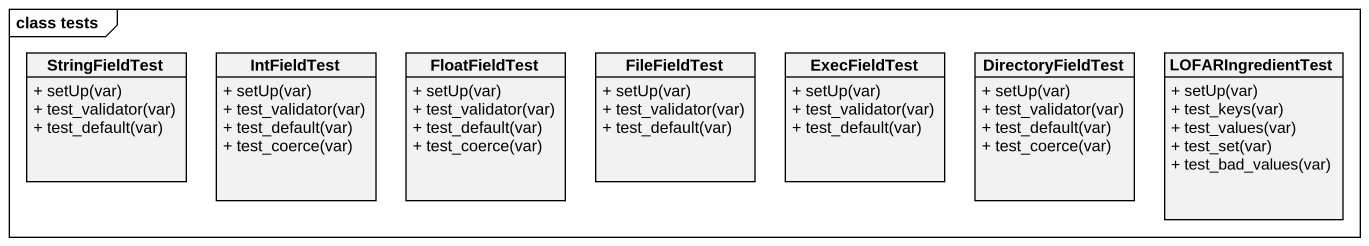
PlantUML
@startuml
mainframe class tests
hide circle
hide empty members
skinparam classAttributeIconSize 0
class StringFieldTest {
  + setUp(var)
  + test_validator(var)
  + test_default(var)
}
class IntFieldTest {
  + setUp(var)
  + test_validator(var)
  + test_default(var)
  + test_coerce(var)
}
class FloatFieldTest {
  + setUp(var)
  + test_validator(var)
  + test_default(var)
  + test_coerce(var)
}
class FileFieldTest {
  + setUp(var)
  + test_validator(var)
  + test_default(var)
}
class ExecFieldTest {
  + setUp(var)
  + test_validator(var)
  + test_default(var)
}
class DirectoryFieldTest {
  + setUp(var)
  + test_validator(var)
  + test_default(var)
  + test_coerce(var)
}
class LOFARIngredientTest {
  + setUp(var)
  + test_keys(var)
  + test_values(var)
  + test_set(var)
  + test_bad_values(var)
}
@enduml
